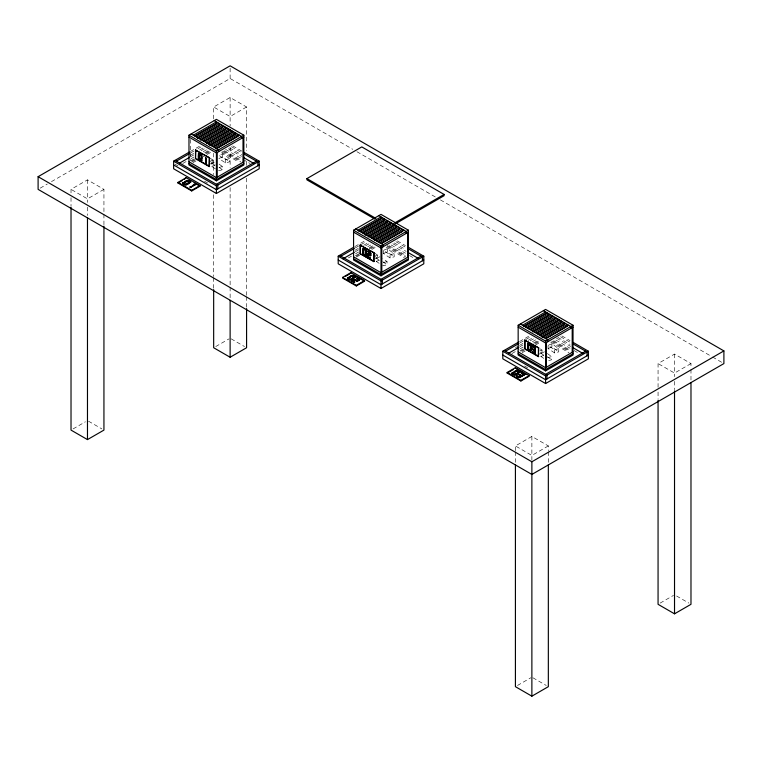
<?xml version="1.0" encoding="UTF-8"?>
<svg xmlns="http://www.w3.org/2000/svg" width="762" height="762" viewBox="0 0 762 762"><rect width="100%" height="100%" fill="white"/><g stroke="black" fill="none" stroke-linecap="round" stroke-linejoin="round"><path stroke-width="0.57" stroke-dasharray="3.81 2.86" d="M40.157 188.176L47.339 184.023M51.445 181.651L230.124 78.496L352.796 149.323M71.018 192.919L71.018 189.367L87.478 179.861L103.937 189.367L103.937 213.084M213.665 118.862L213.665 107.004L230.124 97.507L246.583 107.004L246.583 150.886M103.937 189.367L87.478 198.863L71.018 189.367M246.583 107.004L230.124 116.51L213.665 107.004M190.386 151.486L200.663 145.552M190.738 152.867L193.815 151.095M197.92 148.723L201.006 146.942M190.386 155.286L194.5 152.914M199.634 149.952L203.74 147.58M190.738 156.667L193.815 154.896M201.006 150.743L205.111 148.371M182.785 163.478L186.861 161.125M190.938 158.772L193.996 157.01M203.159 151.714L207.235 149.362M190.795 160.753L194.758 158.467M204.673 152.743L208.645 150.447M191.614 161.23L194.586 159.515M205.502 153.219L209.464 150.924M192.024 161.944L195.072 160.182M206.245 153.734L210.312 151.39M193.043 162.63L196.091 160.868M203.197 156.762L206.245 155M207.264 154.41L211.331 152.067M354.978 246.507L365.255 240.582M355.33 247.898L365.598 241.964M354.978 250.317L359.093 247.945M363.674 245.288L368.332 242.602M355.33 251.698L359.435 249.326M365.598 245.764L369.703 243.392M348.396 257.918L351.453 256.156M355.53 253.803L358.588 252.032M367.751 246.736L370.808 244.973M355.387 255.784L359.35 253.489M369.265 247.764L373.885 245.097M356.206 256.261L359.178 254.537M369.103 248.812L374.056 245.955M356.616 256.975L359.664 255.213M370.837 248.755L374.904 246.412M371.856 249.441L375.923 247.098M73.076 428.911L85.42 421.786M215.722 346.558L229.095 338.833M519.57 341.538L529.847 335.613M519.922 342.919L525.056 339.957M526.085 339.366L531.219 336.404M515.464 347.71L518.551 345.929M519.57 345.338L523.18 343.262M528.266 340.319L532.924 337.633M519.922 346.72L522.999 344.948M530.19 340.795L534.295 338.423M511.969 353.53L519.103 349.415M520.122 348.825L523.18 347.062M532.343 341.767L536.419 339.414M519.979 350.806L523.237 348.92M533.4 343.062L537.467 340.709M520.798 351.282L523.77 349.567M534.686 343.271L538.648 340.976M522.227 351.415L524.256 350.234M535.429 343.786L540.515 340.852M522.227 352.682L525.275 350.92M535.429 345.053L540.515 342.119M515.417 450.675L515.417 445.932L531.876 436.426L548.335 445.932L548.335 450.675M658.063 387.296L658.063 363.579L674.522 354.073L690.982 363.579L690.982 368.322M548.335 445.932L531.876 455.438L515.417 445.932M690.982 363.579L674.522 373.075L658.063 363.579M517.474 685.486L530.847 677.761M660.121 603.123L673.494 595.408M229.572 158.639L222.714 153.724L218.875 155.315L225.457 159.744L229.572 158.639L229.572 161.801L225.457 162.916L218.875 158.477L222.714 156.896L229.572 161.801M215.503 168.935L211.741 166.392L211.741 163.23L215.589 161.649M211.741 166.392L215.589 164.811M383.467 250.336L387.306 248.755L394.164 253.66L394.164 256.832L390.049 257.937L383.467 253.508L383.467 250.336L390.049 254.775L394.164 253.66M383.467 253.508L387.306 251.917L394.164 256.832M379.162 263.328L376.333 261.423L376.333 258.251L380.181 256.67M376.333 261.423L379.219 260.233M548.059 345.367L551.898 343.776L558.756 348.691L558.756 351.853L554.641 352.968L548.059 348.529L548.059 345.367L554.641 349.796L558.756 348.691M548.059 348.529L551.898 346.948L558.756 351.853M543.754 358.35L540.925 356.454L540.925 353.282L544.773 351.701M540.925 356.454L543.811 355.263M210.788 160.62L212.846 160.058L212.846 163.23L208.731 164.335M219.361 167.383L222.447 166.554L222.447 169.726L218.332 170.831M375.38 255.641L377.438 255.089L377.438 258.251L373.323 259.366M387.039 261.585L382.924 262.69L382.924 265.862L387.039 264.747L387.039 261.585L382.753 258.508M539.972 350.672L542.03 350.11L542.03 353.282L537.915 354.387M547.516 357.721L551.631 356.606L551.631 359.778L547.516 360.883M356.921 151.705L435.264 196.929M440.417 199.911L711.527 356.435M712.565 357.026L722.871 362.979M232.715 145.875L241.878 151.171M397.307 240.906L405.451 245.612M561.899 335.928L570.043 340.633M231.343 146.666L241.525 152.552M395.935 241.697L406.117 247.574M560.527 336.718L570.709 342.605M229.657 147.914L241.878 154.972M394.249 242.935L405.451 249.412M557.822 337.375L570.043 344.434M228.286 148.704L241.525 156.353M392.878 243.726L406.117 251.374M556.451 338.166L570.709 346.405M225.581 149.362L241.878 158.772M242.897 159.363L250.031 163.478M391.192 244.973L405.451 253.213M409.527 255.565L414.623 258.508M555.784 340.004L570.043 348.234M574.119 350.587L579.215 353.53M224.533 150.657L241.811 160.63M389.125 245.688L405.384 255.07M553.717 340.709L570.995 350.682M223.714 151.133L240.983 161.106M387.287 245.574L405.575 256.137M552.898 341.185L570.167 351.158M222.504 151.39L240.792 161.944M387.096 246.412L405.384 256.975M551.688 341.443L568.957 351.415M221.485 152.067L238.763 162.039M386.077 247.098L404.365 257.651M550.669 342.119L568.957 352.682M174.984 164.182L178.041 165.945M204.53 181.242L207.588 183.004M524.551 365.998L527.609 367.76M231.153 338.833L244.526 346.558M676.58 595.998L688.924 603.123M88.506 421.186L101.879 428.911M532.905 677.761L546.278 685.486M540.925 353.282L543.754 355.187M376.333 258.251L379.162 260.156M211.741 163.23L217.389 167.03M547.345 353.539L551.631 356.606M540.315 348.891L542.03 350.11M547.345 356.711L551.631 359.778M540.315 352.054L542.03 353.282M374.866 253.251L377.438 255.089M382.753 261.68L387.039 264.747M374.866 256.413L377.438 258.251M219.018 164.097L222.447 166.554M210.274 158.22L212.846 160.058M219.018 167.269L222.447 169.726M210.274 161.392L212.846 163.23M690.982 369.503L690.982 381.362M674.522 354.073L674.522 376.638M674.522 381.352L674.522 389.677M658.063 392.039L658.063 399.155M554.641 349.796L554.641 352.968M551.898 343.776L551.898 346.948M548.335 451.866L548.335 462.534M531.876 436.426L531.876 460.181M515.417 451.866L515.417 462.534M390.049 254.775L390.049 257.937M387.306 248.755L387.306 251.917M246.583 161.554L246.583 166.297M246.583 178.156L246.583 295.561M246.583 296.751L246.583 307.419M230.124 68.132L230.124 78.496M230.124 97.507L230.124 125.997M230.124 147.314L230.124 167.507M230.124 187.633L230.124 286.093M230.124 287.245L230.124 297.952M225.457 159.744L225.457 162.916M222.714 153.724L222.714 156.896M213.665 153.257L213.665 174.603M213.665 194.758L213.665 276.587M213.665 277.778L213.665 288.446M190.624 139.446L190.624 160.63M103.937 214.265L103.937 226.124M87.478 179.861L87.478 202.425M87.478 207.131L87.478 215.465M71.018 197.663L71.018 205.969"/><path stroke-width="1.14" d="M38.1 176.689L230.124 65.827L723.9 350.911L723.9 363.579L531.876 474.44L38.1 189.367L38.1 176.689L531.876 461.772L723.9 350.911M188.976 135.198L216.408 119.358L243.84 135.198L243.84 164.973L216.408 180.813L188.976 164.973L188.976 135.198L216.408 151.038L243.84 135.198M193.367 135.198L216.408 121.891L216.408 123.796L195.367 135.941M194.805 136.027L217.846 122.72M196.453 136.979L219.494 123.673L219.494 125.578L197.453 138.303M197.891 137.808L220.932 124.501M199.539 138.76L222.58 125.454L222.58 127.359L200.539 140.084M200.977 139.589L224.018 126.292M202.625 140.541L225.666 127.235L225.666 129.14L204.626 141.284M204.064 141.37L227.105 128.073M205.711 142.323L228.752 129.016L228.752 130.921L206.712 143.647M243.916 152.343L259.204 161.173L259.204 168.773L216.408 193.481L173.612 168.773L173.612 161.173L189.367 152.076M207.15 143.151L230.191 129.854M176.355 161.173L189.709 153.467M195.501 150.114L209.55 157.848L209.217 166.583L195.501 158.667L195.501 150.114L209.55 157.848M208.798 144.104L231.839 130.797L231.839 132.702M210.236 144.932L233.277 131.635M209.798 145.428L230.838 133.283M179.441 163.192L189.709 157.267M211.884 145.885L234.925 132.578L234.925 134.483L213.884 146.628M198.911 156.391L198.358 156.067L198.52 153.762L201.816 155.658L201.816 157.877L201.101 157.658L201.101 154.8L198.911 153.533L198.911 156.391L198.911 153.533M213.322 146.714L236.363 133.417M198.358 156.067L199.072 156.296M201.101 154.8L201.816 157.877M201.263 158.191L201.816 158.506L201.654 160.82L198.358 158.925L198.358 156.705L199.072 156.924L199.072 159.772L201.263 161.039L201.263 158.191L201.263 161.039M195.501 158.667L195.834 149.924M214.97 147.666L238.011 134.369L238.011 136.265L215.97 148.99M198.358 156.705L199.072 156.924M198.358 153.857L201.816 155.658M198.358 158.925L201.816 160.725M216.408 148.504L239.449 135.198M198.911 157.02L199.072 159.772M201.101 158.286L201.816 158.506M205.492 157.972L206.207 158.191L206.035 160.506L205.492 157.972L206.207 158.191M243.84 137.093L216.408 152.933L188.976 137.093M205.492 160.191L206.207 160.411M205.492 160.82L206.207 161.039L206.035 163.354L205.492 160.82L206.207 161.039M205.492 163.039L206.207 163.258M178.003 182.394L186.233 177.641L199.949 185.557L199.949 186.195L191.719 190.948L178.003 183.023L178.003 182.394L191.719 190.31L199.949 185.557M178.003 183.023L182.118 180.651M184.175 179.461L186.233 177.641M182.937 183.471L185.137 184.737L187.604 183.309L188.157 183.823L186.233 184.928L182.937 183.023L184.861 181.727C187.557 182.547 178.432 185.242 185.414 182.042M190.624 181.756L188.424 180.489L185.957 181.918L185.414 181.413L187.328 180.299L190.624 182.204L188.7 183.499C186.004 182.68 195.139 179.984 188.157 183.185M182.937 183.023L185.414 182.232M185.414 181.604L187.328 180.489L190.624 182.394M185.414 181.413L185.957 181.727L188.424 180.299L190.624 181.566M182.937 183.661L185.137 184.928L187.604 183.499L188.157 183.823M182.937 182.832L186.233 184.737L188.157 183.632M188.157 182.994L190.624 182.204M190.071 186.957L192.538 186.166L190.624 187.462L190.071 186.957L192.538 186.166M192.538 185.528L195.015 184.737L193.091 186.033L192.538 185.528L195.015 184.737M190.071 187.147L192.538 186.357M192.538 185.718L195.015 184.928M243.84 161.801L216.408 177.641L188.976 161.801M243.84 163.706L216.408 179.546L188.976 163.706M216.408 184.29L256.461 161.173M173.612 161.173L216.408 185.88L259.204 161.173M259.204 164.973L216.408 189.681L173.612 164.973M374.828 219.056L306.934 179.861L306.934 178.594L361.798 146.914L444.094 194.434L444.094 195.701L395.326 223.857M353.568 230.219L381 214.389L408.432 230.219L408.432 259.994L381 275.834L353.568 259.994L353.568 230.219L381 246.059L408.432 230.219M357.959 230.219L381 216.922L381 218.818L358.959 231.543M359.397 231.057L382.438 217.751M361.045 232L384.086 218.704L384.086 220.599L363.045 232.743M362.483 232.839L385.524 219.532M364.131 233.782L387.172 220.485L387.172 222.38L365.131 235.106M365.57 234.62L388.61 221.313M367.217 235.572L390.258 222.266L390.258 224.161L368.217 236.887M368.656 236.401L391.697 223.095M394.306 223.171L444.094 194.434M370.303 237.353L393.344 224.047L393.344 225.943L372.304 238.096M408.508 247.374L423.796 256.194L423.796 263.795L381 288.503L338.204 263.795L338.204 256.194L353.959 247.107M371.742 238.182L394.783 224.876M340.947 256.194L354.301 248.488M360.093 245.145L374.142 252.87L373.809 261.614L360.093 253.698L360.093 245.145L374.142 252.87M373.39 239.135L396.43 225.828L396.43 227.724L374.39 240.449M374.828 239.963L397.869 226.657M343.005 258.813L354.301 252.289M376.476 240.916L399.517 227.609L399.517 229.514M363.503 251.412L362.95 251.098L363.112 248.783L366.408 250.688L366.408 252.898L365.693 252.679L365.693 249.831L363.503 248.564L363.503 251.412L363.503 248.564M377.914 241.745L400.955 228.438M378.476 241.659L398.516 230.086M362.95 251.098L363.665 251.317M365.693 249.831L366.408 252.898M365.855 253.222L366.408 253.536L366.246 255.851L362.95 253.946L362.95 251.727L363.665 251.955L363.665 254.803L365.855 256.07L365.855 253.222L365.855 256.07M360.093 253.698L374.142 261.423M379.562 242.697L402.603 229.391L402.603 231.296L381.562 243.44M362.95 251.727L363.665 251.955M362.95 248.879L366.408 250.688M362.95 253.946L366.408 255.756M367.884 251.098L370.246 252.27L370.246 255.756L367.341 254.26L367.341 256.48C370.265 257.165 371.551 260.052 367.884 257.432L367.884 253.946L370.799 255.432L370.799 253.222L367.884 251.727L367.884 251.098L370.246 252.27M381 243.526L404.041 230.219M363.503 252.051L363.665 254.803M365.693 253.317L366.408 253.536M367.341 254.26L370.246 255.756M367.884 251.727L370.799 253.222M408.432 232.124L381 247.964L353.568 232.124M367.341 256.48L370.246 257.975M367.884 253.946L370.799 255.432M367.884 257.432L370.246 258.604M342.595 277.416L350.825 272.672L364.541 280.587L364.541 281.216L356.311 285.969L342.595 278.054L342.595 277.416L356.311 285.34L364.541 280.587M345.681 276.273L349.796 273.891M347.529 278.492L349.729 279.759L352.196 278.34L352.749 278.844L350.825 279.949L347.529 278.054L349.453 276.758C352.149 277.578 343.024 280.273 350.006 277.073M355.216 276.787L353.016 275.52L350.549 276.949L350.006 276.435L351.92 275.33L355.216 277.225L353.292 278.53C350.596 277.711 359.731 275.015 352.749 278.216M347.529 278.054L350.006 277.263M350.006 276.625L351.92 275.52L355.216 277.416M350.006 276.435L350.549 276.758L353.016 275.33L355.216 276.596M347.529 278.682L349.729 279.949L352.196 278.53L352.749 278.844M347.529 277.863L350.825 279.759L352.749 278.654M352.749 278.025L355.216 277.225M351.92 280.397L353.844 279.292L356.587 280.873L359.607 279.13L356.587 281.064L353.844 279.483C347.967 280.807 356.778 281.102 354.12 282.483L351.92 281.035L354.94 279.292L357.683 280.873L359.607 279.759L357.683 281.064L354.94 279.483L351.92 281.216M359.607 279.949L356.864 278.178L357.407 277.863L359.607 279.13M356.864 278.368L357.407 278.054L359.607 279.321M351.92 281.035L354.12 282.302L354.663 281.978M71.018 207.15L71.018 430.101L87.478 439.598L103.937 430.101L103.937 226.124M213.665 289.636L213.665 347.739L230.124 357.245L246.583 347.739L246.583 308.61M408.432 256.832L381 272.672L353.568 256.832M408.432 258.728L381 274.568L353.568 258.728M381 279.321L421.053 256.194M338.204 256.194L381 280.902L423.796 256.194M423.796 259.994L381 284.702L338.204 259.994M518.16 325.25L545.592 309.41L573.024 325.25L573.024 355.025L545.592 370.865L518.16 355.025L518.16 325.25L545.592 341.09L573.024 325.25M522.551 325.25L545.592 311.944L545.592 313.849L523.551 326.574M523.989 326.079L547.03 312.772M525.637 327.031L548.678 313.725L548.678 315.63L527.637 327.774M527.075 327.86L550.116 314.563M528.723 328.813L551.764 315.506L551.764 317.411L530.723 329.555M530.162 329.641L553.202 316.344M531.809 330.594L554.85 317.287L554.85 319.192L532.809 331.918M533.248 331.422L556.289 318.125M534.895 332.375L557.936 319.068L557.936 320.973M573.1 342.395L588.388 351.225L588.388 358.826L545.592 383.534L502.796 358.826L502.796 351.225L518.551 342.128M536.334 333.204L559.375 319.907M505.539 351.225L518.893 343.519M524.685 340.166L538.734 347.901L538.401 356.635L524.685 348.72L524.685 340.166L538.734 347.901M536.896 333.118L556.936 321.554M537.982 334.156L561.023 320.85L561.023 322.755L539.982 334.899M539.42 334.985L562.461 321.688M508.625 353.244L518.893 347.32M541.068 335.937L564.109 322.64L564.109 324.536L542.068 337.261M528.095 346.443L527.542 346.119L527.704 343.814L531 345.71L531 347.929L530.285 347.71L530.285 344.853L528.095 343.586L528.095 346.443L528.095 343.586M542.506 336.775L565.547 323.469M527.542 346.119L528.257 346.348M530.285 344.853L531 347.929M530.447 348.244L531 348.558L530.838 350.872L527.542 348.977L527.542 346.758L528.257 346.977L528.257 349.825L530.447 351.101L530.447 348.244L530.447 351.101M524.685 348.72L533.838 353.625M527.542 346.758L528.257 346.977M544.154 337.718L567.195 324.422L567.195 326.317M527.542 343.91L531 345.71M527.542 348.977L531 350.777M532.476 346.119L534.838 347.291L534.838 353.635L532.476 352.463L532.648 351.73L535.391 353.311L535.391 351.101C531.695 349.929 531.695 347.624 535.391 350.463L535.391 348.244L532.476 346.758L532.476 346.119L534.838 347.291M545.592 338.557L568.633 325.25M546.154 338.461L566.195 326.898M528.095 347.072L528.257 349.825M530.285 348.339L531 348.558M532.476 346.758L535.391 348.244M573.024 327.146L545.592 342.986L518.16 327.146M532.476 348.977L535.391 350.463M532.476 352.463L534.838 353.635M532.476 349.606L535.391 351.101M532.476 351.825L535.391 353.311M507.187 372.447L515.417 367.694L529.133 375.609L529.133 376.247L520.903 381L507.187 373.075L507.187 372.447L520.903 380.362L529.133 375.609M507.187 373.075L513.359 369.513M512.121 373.523L514.321 374.79L516.788 373.361L517.341 373.875L515.417 374.98L512.121 373.075L514.045 371.78C516.741 372.599 507.616 375.295 514.598 372.094M519.808 371.808L517.608 370.542L515.141 371.97L514.598 371.465L516.512 370.351L519.808 372.256L517.884 373.551C515.188 372.732 524.323 370.037 517.341 373.237M512.121 373.075L514.598 372.285M514.598 371.656L516.512 370.542L519.808 372.447M514.598 371.465L515.141 371.78L517.608 370.351L519.808 371.618M512.121 373.713L514.321 374.98L516.788 373.551L517.341 373.875M512.121 372.885L515.417 374.79L517.341 373.685M517.341 373.047L519.808 372.256M516.512 376.057L517.065 375.742L519.808 377.323L521.722 376.218L519.808 377.514L516.512 376.057L518.712 377.323L524.199 374.152L518.712 377.514L516.512 376.247M518.979 374.628L519.532 374.313L522.275 375.895L524.199 374.79L522.275 376.085L518.979 374.628L521.722 376.218M524.199 374.98L521.456 373.209L521.999 372.885L524.199 374.152M521.456 373.399L521.999 373.075L524.199 374.342M573.024 351.853L545.592 367.694L518.16 351.853M573.024 353.758L545.592 369.599L518.16 353.758M545.592 374.342L585.645 351.225M502.796 351.225L545.592 375.933L588.388 351.225M588.388 355.025L545.592 379.733L502.796 355.025M515.417 464.906L515.417 686.667L531.876 696.173L548.335 686.667L548.335 464.906M658.063 400.336L658.063 604.314L674.522 613.82L690.982 604.314L690.982 382.553M214.217 120.625L241.649 136.465L241.649 138.36M378.809 215.656L406.241 231.486L406.241 233.391M543.401 310.677L570.833 326.517L570.833 328.412M306.934 178.594L375.857 218.38M243.564 153.724L257.832 161.963L257.832 165.764M408.156 248.755L422.424 256.985L422.424 260.795M572.748 343.776L587.016 352.015L587.016 355.816M243.564 157.524L253.756 163.411M408.156 252.555L418.348 258.432M572.748 347.577L582.94 353.463M191.167 133.931L218.599 149.771L218.599 151.667M355.759 228.952L383.191 244.792L383.191 246.697M520.351 323.983L547.783 339.823L547.783 341.719M216.408 151.981L217.227 152.457L217.227 177.165M545.592 342.033L546.411 342.509L546.411 367.217M199.072 153.438L201.263 154.705M363.665 248.469L365.855 249.736M528.257 343.491L530.447 344.757M198.911 159.868L201.101 161.134M363.503 254.899L365.693 256.165M528.095 349.92L530.285 351.187M196.815 159.039L209.55 166.392M535.791 354.749L538.734 356.454M174.984 160.382L217.78 185.09L217.78 188.89M339.576 255.403L382.372 280.111L382.372 283.912M504.168 350.434L546.964 375.142L546.964 378.943M194.072 182.804L199.949 186.195M356.702 276.692L358.664 277.825M360.626 278.959L364.541 281.216M516.398 368.894L518.36 370.027M520.313 371.161L522.275 372.285M524.237 373.418L526.19 374.552M356.864 278.178L359.607 279.759M521.456 373.209L524.199 374.79M518.979 374.818L521.722 376.409M351.92 280.587L354.663 282.169M674.522 390.868L674.522 613.82M572.205 327.622L572.205 352.33M545.592 341.09L545.592 370.865M545.592 375.933L545.592 383.534M538.401 348.091L538.401 356.635M535.219 348.339L535.219 350.558M535.219 351.187L535.219 353.406M534.676 347.386L534.676 353.73M532.648 346.024L532.648 346.662M532.648 348.882L532.648 349.51M532.648 351.73L532.648 352.368M531.876 461.772L531.876 696.173M530.838 345.805L530.838 348.024M530.838 348.653L530.838 350.872M527.704 343.814L527.704 346.024M527.704 346.662L527.704 348.882M525.018 339.976L525.018 348.529M520.903 380.362L520.903 381M515.417 367.694L515.417 368.332M407.613 232.6L407.613 257.308M381.819 247.488L381.819 272.196M381 246.059L381 275.834M381 280.902L381 288.503M373.809 253.06L373.809 261.614M370.627 253.317L370.627 255.527M370.084 252.365L370.084 255.851M370.084 258.061L370.084 258.699M368.056 251.003L368.056 251.631M368.056 253.851L368.056 257.337M367.503 254.165L367.503 256.384M366.246 250.784L366.246 252.994M366.246 253.632L366.246 255.851M363.112 248.783L363.112 251.003M363.112 251.631L363.112 253.851M360.426 244.954L360.426 253.508M356.311 285.34L356.311 285.969M350.825 272.672L350.825 273.301M243.021 137.57L243.021 162.277M230.124 300.323L230.124 357.245M216.408 151.038L216.408 180.813M216.408 185.88L216.408 193.481M209.217 158.039L209.217 166.583M206.035 158.286L206.035 160.506M206.035 161.134L206.035 163.354M205.654 157.877L205.654 160.096M205.654 160.725L205.654 162.944M201.654 155.753L201.654 157.972M201.654 158.601L201.654 160.82M198.52 153.762L198.52 155.972M198.52 156.61L198.52 158.829M191.719 190.31L191.719 190.948M87.478 217.837L87.478 439.598"/></g></svg>
